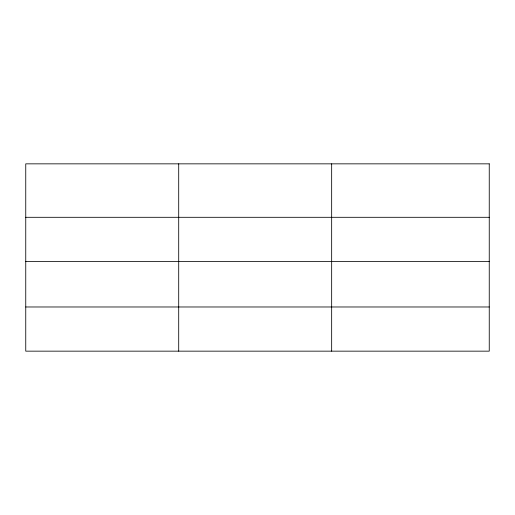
<?xml version="1.0" encoding="UTF-8"?>
<svg xmlns="http://www.w3.org/2000/svg" width="515" height="515" viewBox="0 0 515 515"><rect width="100%" height="100%" fill="white"/><g stroke="black" fill="none" stroke-linecap="round" stroke-linejoin="round"><path stroke-width="0.77" d="M25.75 217.304L489.25 217.304M25.75 261.472L489.25 261.472M25.75 306.979L489.25 306.979M331.66 163.847L331.66 351.153M178.705 163.847L178.705 351.153M489.25 163.847L25.75 163.847L25.75 351.153L489.25 351.153L489.25 163.847"/></g></svg>
